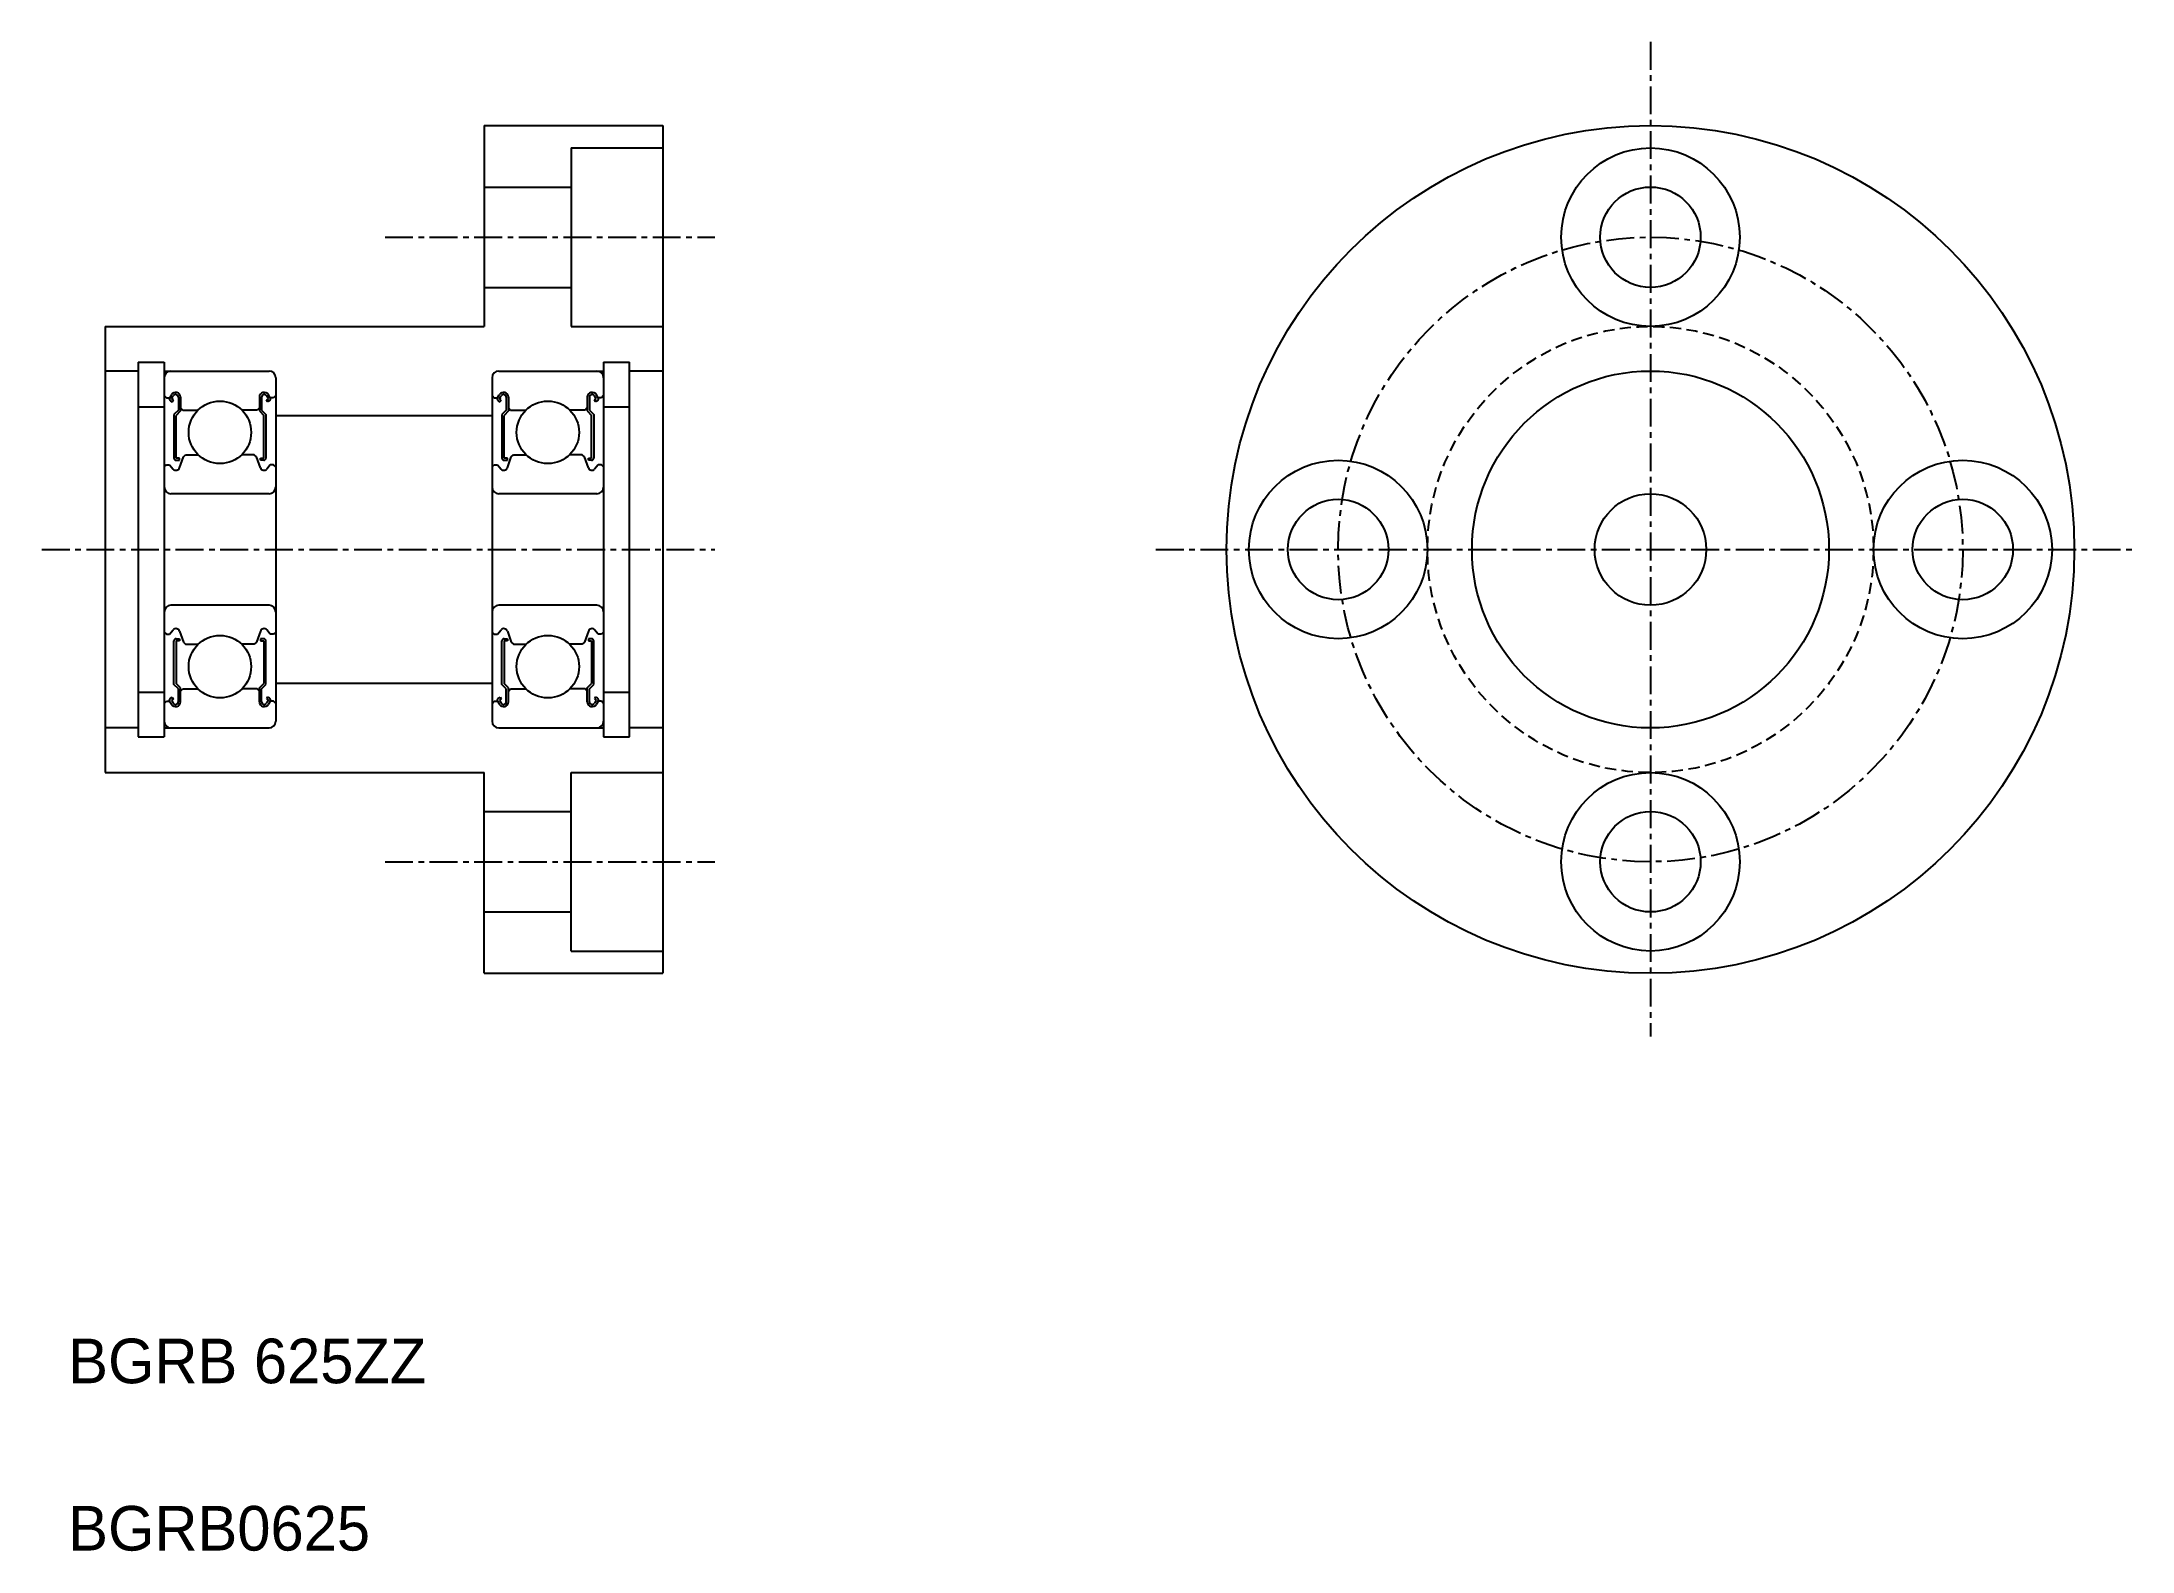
# Model space of a CAD drawing. Extents: x 113.6 to 207.3, y 59.5 to 127.1.
import ezdxf

# ---------------------------------------------------------------- set-up
doc = ezdxf.new("R2010")
doc.units = 0
doc.linetypes.add('CENTER', pattern=[2, 1.25, -0.25, 0.25, -0.25])
doc.linetypes.add('DASHED', pattern=[0.75, 0.5, -0.25])
doc.layers.get('0').update_dxf_attribs({"linetype": 'CONTINUOUS'})
doc.layers.add('CENTER', color=1, linetype='CENTER')

msp = doc.modelspace()

# ---------------------------------------------------------------- linework, layer by layer
at = {"color": 7, "linetype": 'CONTINUOUS'}
for p, q in [((133.435, 123.37), (141.435, 123.37)), ((133.435, 123.37), (133.435, 114.37)), ((135.435, 123.37), (135.435, 123.37)), ((137.435, 123.37), (137.435, 123.37)), ((141.435, 123.37), (141.435, 85.37)), ((137.335, 122.37), (137.335, 114.37)), ((137.335, 122.37), (141.435, 122.37)), ((133.435, 120.62), (137.335, 120.62)), ((133.435, 116.12), (137.335, 116.12)), ((116.435, 114.37), (116.435, 94.37)), ((116.435, 114.37), (133.435, 114.37)), ((137.335, 114.37), (141.435, 114.37)), ((117.925, 112.77), (117.925, 95.97)), ((117.925, 112.77), (119.085, 112.77)), ((119.085, 112.77), (119.085, 95.97)), ((138.785, 112.77), (138.785, 95.97)), ((138.785, 112.77), (139.945, 112.77)), ((139.945, 95.97), (139.945, 112.77)), ((117.925, 112.37), (116.435, 112.37)), ((119.085, 112.37), (123.785, 112.37)), ((124.085, 112.07), (124.085, 96.67)), ((133.785, 112.07), (133.785, 96.67)), ((134.085, 112.37), (138.785, 112.37)), ((141.435, 112.37), (139.945, 112.37)), ((117.925, 110.77), (119.085, 110.77)), ((119.085, 111.27), (119.185, 111.17)), ((119.185, 111.17), (119.33, 111.17)), ((119.33, 111.17), (119.409, 111.305)), ((119.365, 111.037), (119.45, 110.988)), ((119.414, 111.121), (119.494, 111.256)), ((119.499, 111.072), (119.414, 111.121)), ((119.45, 110.988), (119.499, 111.072)), ((119.721, 110.62), (119.525, 110.424)), ((119.818, 110.58), (119.623, 110.384)), ((119.721, 111.195), (119.721, 110.62)), ((119.818, 111.195), (119.818, 110.58)), ((119.818, 110.72), (119.918, 110.62)), ((119.918, 110.62), (120.605, 110.62)), ((123.252, 110.62), (122.565, 110.62)), ((123.352, 110.72), (123.252, 110.62)), ((123.352, 111.195), (123.352, 110.58)), ((123.352, 110.58), (123.547, 110.384)), ((123.45, 111.195), (123.45, 110.62)), ((123.45, 110.62), (123.645, 110.424)), ((123.671, 111.072), (123.756, 111.121)), ((123.72, 110.988), (123.671, 111.072)), ((123.756, 111.121), (123.676, 111.256)), ((123.805, 111.037), (123.72, 110.988)), ((123.841, 111.17), (123.761, 111.305)), ((123.985, 111.17), (123.841, 111.17)), ((124.085, 111.27), (123.985, 111.17)), ((133.785, 111.27), (133.885, 111.17)), ((133.885, 111.17), (134.03, 111.17)), ((134.03, 111.17), (134.109, 111.305)), ((134.065, 111.037), (134.15, 110.988)), ((134.114, 111.121), (134.194, 111.256)), ((134.199, 111.072), (134.114, 111.121)), ((134.15, 110.988), (134.199, 111.072)), ((134.421, 110.62), (134.225, 110.424)), ((134.518, 110.58), (134.323, 110.384)), ((134.421, 111.195), (134.421, 110.62)), ((134.518, 111.195), (134.518, 110.58)), ((134.518, 110.72), (134.618, 110.62)), ((134.618, 110.62), (135.305, 110.62)), ((137.952, 110.62), (137.265, 110.62)), ((138.052, 110.72), (137.952, 110.62)), ((138.052, 111.195), (138.052, 110.58)), ((138.052, 110.58), (138.247, 110.384)), ((138.15, 111.195), (138.15, 110.62)), ((138.15, 110.62), (138.345, 110.424)), ((138.371, 111.072), (138.456, 111.121)), ((138.42, 110.988), (138.371, 111.072)), ((138.456, 111.121), (138.376, 111.256)), ((138.505, 111.037), (138.42, 110.988)), ((138.541, 111.17), (138.461, 111.305)), ((138.685, 111.17), (138.541, 111.17)), ((138.785, 111.27), (138.685, 111.17)), ((138.785, 110.77), (139.945, 110.77)), ((119.525, 110.424), (119.525, 108.468)), ((119.623, 108.468), (119.623, 110.384)), ((123.547, 108.468), (123.547, 110.384)), ((123.645, 110.424), (123.645, 108.468)), ((124.085, 110.37), (133.785, 110.37)), ((134.225, 110.424), (134.225, 108.468)), ((134.323, 108.468), (134.323, 110.384)), ((138.247, 108.468), (138.247, 110.384)), ((138.345, 110.424), (138.345, 108.468)), ((119.085, 108.07), (119.185, 108.17)), ((119.185, 108.17), (119.33, 108.17)), ((119.33, 108.17), (119.487, 107.978)), ((119.77, 108.468), (119.623, 108.468)), ((119.623, 108.37), (119.77, 108.37)), ((119.769, 108.035), (119.948, 108.526)), ((119.77, 108.37), (119.77, 108.468)), ((119.948, 108.526), (120.048, 108.62)), ((120.048, 108.62), (120.605, 108.62)), ((123.122, 108.62), (122.565, 108.62)), ((123.222, 108.526), (123.122, 108.62)), ((123.401, 108.035), (123.222, 108.526)), ((123.401, 108.468), (123.547, 108.468)), ((123.401, 108.37), (123.401, 108.468)), ((123.547, 108.37), (123.401, 108.37)), ((123.841, 108.17), (123.683, 107.978)), ((123.985, 108.17), (123.841, 108.17)), ((124.085, 108.07), (123.985, 108.17)), ((133.785, 108.07), (133.885, 108.17)), ((133.885, 108.17), (134.03, 108.17)), ((134.03, 108.17), (134.187, 107.978)), ((134.47, 108.468), (134.323, 108.468)), ((134.323, 108.37), (134.47, 108.37)), ((134.469, 108.035), (134.648, 108.526)), ((134.47, 108.37), (134.47, 108.468)), ((134.648, 108.526), (134.748, 108.62)), ((134.748, 108.62), (135.305, 108.62)), ((137.822, 108.62), (137.265, 108.62)), ((137.922, 108.526), (137.822, 108.62)), ((138.101, 108.035), (137.922, 108.526)), ((138.101, 108.37), (138.101, 108.468)), ((138.101, 108.468), (138.247, 108.468)), ((138.247, 108.37), (138.101, 108.37)), ((138.541, 108.17), (138.383, 107.978)), ((138.685, 108.17), (138.541, 108.17)), ((138.785, 108.07), (138.685, 108.17)), ((123.785, 106.87), (119.385, 106.87)), ((138.485, 106.87), (134.085, 106.87)), ((123.785, 101.87), (119.385, 101.87)), ((138.485, 101.87), (134.085, 101.87)), ((119.085, 100.67), (119.185, 100.57)), ((119.185, 100.57), (119.33, 100.57)), ((119.33, 100.57), (119.487, 100.762)), ((119.525, 98.316), (119.525, 100.272)), ((119.623, 100.37), (119.77, 100.37)), ((119.77, 100.272), (119.623, 100.272)), ((119.623, 100.272), (119.623, 98.356)), ((119.769, 100.705), (119.948, 100.214)), ((119.77, 100.37), (119.77, 100.272)), ((123.401, 100.705), (123.222, 100.214)), ((123.547, 100.37), (123.401, 100.37)), ((123.401, 100.37), (123.401, 100.272)), ((123.401, 100.272), (123.547, 100.272)), ((123.547, 100.272), (123.547, 98.356)), ((123.645, 98.316), (123.645, 100.272)), ((123.841, 100.57), (123.683, 100.762)), ((123.985, 100.57), (123.841, 100.57)), ((124.085, 100.67), (123.985, 100.57)), ((133.785, 100.67), (133.885, 100.57)), ((133.885, 100.57), (134.03, 100.57)), ((134.03, 100.57), (134.187, 100.762)), ((134.225, 98.316), (134.225, 100.272)), ((134.323, 100.37), (134.47, 100.37)), ((134.47, 100.272), (134.323, 100.272)), ((134.323, 100.272), (134.323, 98.356)), ((134.469, 100.705), (134.648, 100.214)), ((134.47, 100.37), (134.47, 100.272)), ((138.101, 100.705), (137.922, 100.214)), ((138.101, 100.37), (138.101, 100.272)), ((138.247, 100.37), (138.101, 100.37)), ((138.101, 100.272), (138.247, 100.272)), ((138.247, 100.272), (138.247, 98.356)), ((138.345, 98.316), (138.345, 100.272)), ((138.541, 100.57), (138.383, 100.762)), ((138.685, 100.57), (138.541, 100.57)), ((138.785, 100.67), (138.685, 100.57)), ((119.948, 100.214), (120.048, 100.12)), ((120.048, 100.12), (120.605, 100.12)), ((123.122, 100.12), (122.565, 100.12)), ((123.222, 100.214), (123.122, 100.12)), ((134.648, 100.214), (134.748, 100.12)), ((134.748, 100.12), (135.305, 100.12)), ((137.822, 100.12), (137.265, 100.12)), ((137.922, 100.214), (137.822, 100.12)), ((117.925, 97.97), (119.085, 97.97)), ((119.085, 97.47), (119.185, 97.57)), ((119.185, 97.57), (119.33, 97.57)), ((119.33, 97.57), (119.409, 97.435)), ((119.365, 97.704), (119.45, 97.752)), ((119.499, 97.668), (119.414, 97.619)), ((119.414, 97.619), (119.494, 97.484)), ((119.45, 97.752), (119.499, 97.668)), ((119.721, 98.12), (119.525, 98.316)), ((119.818, 98.161), (119.623, 98.356)), ((119.721, 97.545), (119.721, 98.12)), ((119.818, 97.545), (119.818, 98.161)), ((119.818, 98.02), (119.918, 98.12)), ((119.918, 98.12), (120.605, 98.12)), ((123.252, 98.12), (122.565, 98.12)), ((123.352, 98.02), (123.252, 98.12)), ((123.352, 98.161), (123.547, 98.356)), ((123.352, 97.545), (123.352, 98.161)), ((123.45, 98.12), (123.645, 98.316)), ((123.45, 97.545), (123.45, 98.12)), ((123.72, 97.752), (123.671, 97.668)), ((123.671, 97.668), (123.756, 97.619)), ((123.756, 97.619), (123.676, 97.484)), ((123.805, 97.704), (123.72, 97.752)), ((123.841, 97.57), (123.761, 97.435)), ((123.985, 97.57), (123.841, 97.57)), ((124.085, 97.47), (123.985, 97.57)), ((124.085, 98.37), (133.785, 98.37)), ((133.785, 97.47), (133.885, 97.57)), ((133.885, 97.57), (134.03, 97.57)), ((134.03, 97.57), (134.109, 97.435)), ((134.065, 97.704), (134.15, 97.752)), ((134.199, 97.668), (134.114, 97.619)), ((134.114, 97.619), (134.194, 97.484)), ((134.15, 97.752), (134.199, 97.668)), ((134.421, 98.12), (134.225, 98.316)), ((134.518, 98.161), (134.323, 98.356)), ((134.421, 97.545), (134.421, 98.12)), ((134.518, 97.545), (134.518, 98.161)), ((134.518, 98.02), (134.618, 98.12)), ((134.618, 98.12), (135.305, 98.12)), ((137.952, 98.12), (137.265, 98.12)), ((138.052, 98.02), (137.952, 98.12)), ((138.052, 98.161), (138.247, 98.356)), ((138.052, 97.545), (138.052, 98.161)), ((138.15, 98.12), (138.345, 98.316)), ((138.15, 97.545), (138.15, 98.12)), ((138.42, 97.752), (138.371, 97.668)), ((138.371, 97.668), (138.456, 97.619)), ((138.456, 97.619), (138.376, 97.484)), ((138.505, 97.704), (138.42, 97.752)), ((138.541, 97.57), (138.461, 97.435)), ((138.685, 97.57), (138.541, 97.57)), ((138.785, 97.47), (138.685, 97.57)), ((138.785, 97.97), (139.945, 97.97)), ((117.925, 96.37), (116.435, 96.37)), ((117.925, 95.97), (119.085, 95.97)), ((119.085, 96.37), (123.785, 96.37)), ((134.085, 96.37), (138.785, 96.37)), ((138.785, 95.97), (139.945, 95.97)), ((141.435, 96.37), (139.945, 96.37)), ((116.435, 94.37), (133.435, 94.37)), ((133.435, 85.37), (133.435, 94.37)), ((137.335, 94.37), (141.435, 94.37)), ((137.335, 86.37), (137.335, 94.37)), ((133.435, 92.62), (137.335, 92.62)), ((133.435, 88.12), (137.335, 88.12)), ((137.335, 86.37), (141.435, 86.37)), ((133.435, 85.37), (141.435, 85.37)), ((135.435, 85.37), (135.435, 85.37)), ((137.435, 85.37), (137.435, 85.37))]:
    msp.add_line(p, q, dxfattribs=at)
for centre, radius in [((185.713, 104.37), 19), ((185.713, 118.37), 4), ((185.713, 118.37), 2.25), ((185.713, 104.37), 8), ((121.585, 109.62), 1.4), ((136.285, 109.62), 1.4), ((171.713, 104.37), 4), ((199.713, 104.37), 4), ((185.713, 104.37), 2.5), ((171.713, 104.37), 2.25), ((199.713, 104.37), 2.25), ((121.585, 99.12), 1.4), ((136.285, 99.12), 1.4), ((185.713, 90.37), 4), ((185.713, 90.37), 2.25)]:
    msp.add_circle(centre, radius, dxfattribs=at)
at = {"color": 3, "linetype": 'DASHED'}
msp.add_circle((185.713, 104.37), 10, dxfattribs=at)
at = {"color": 7, "linetype": 'CONTINUOUS'}
for centre, radius, start, end in [((119.385, 112.07), 0.3, 90, 180), ((123.785, 112.07), 0.3, 0, 90), ((134.085, 112.07), 0.3, 90, 180), ((138.485, 112.07), 0.3, 0, 90), ((119.414, 111.121), 0.0978, 150.01376, 239.99626), ((119.599, 111.195), 0.219, 0, 150.00027), ((119.599, 111.195), 0.121, 0, 150.00005), ((123.571, 111.195), 0.219, 29.99973, 180), ((123.571, 111.195), 0.121, 29.99995, 180), ((123.756, 111.121), 0.0978, 300.00374, 29.98624), ((134.114, 111.121), 0.0978, 150.01376, 239.99626), ((134.299, 111.195), 0.219, 0, 150.00027), ((134.299, 111.195), 0.121, 0, 150.00005), ((138.271, 111.195), 0.219, 29.99973, 180), ((138.271, 111.195), 0.121, 29.99995, 180), ((138.456, 111.121), 0.0978, 300.00374, 29.98624), ((119.613, 108.083), 0.164, 220.00009, 343.15288), ((119.623, 108.468), 0.0978, 180.00005, 270.00003), ((123.558, 108.083), 0.164, 196.84712, 319.99991), ((123.547, 108.468), 0.0978, 269.99997, 359.99995), ((134.313, 108.083), 0.164, 220.00009, 343.15288), ((134.323, 108.468), 0.0978, 180.00005, 270.00003), ((138.258, 108.083), 0.164, 196.84712, 319.99991), ((138.247, 108.468), 0.0978, 269.99997, 359.99995), ((119.385, 107.17), 0.3, 180, 270), ((123.785, 107.17), 0.3, 270, 0), ((134.085, 107.17), 0.3, 180, 270), ((138.485, 107.17), 0.3, 270, 0), ((119.385, 101.57), 0.3, 90, 180), ((123.785, 101.57), 0.3, 0, 90), ((134.085, 101.57), 0.3, 90, 180), ((138.485, 101.57), 0.3, 0, 90), ((119.613, 100.657), 0.164, 16.84712, 139.99991), ((119.623, 100.272), 0.0978, 89.99997, 179.99995), ((123.558, 100.657), 0.164, 40.00009, 163.15288), ((123.547, 100.272), 0.0978, 0.00005, 90.00003), ((134.313, 100.657), 0.164, 16.84712, 139.99991), ((134.323, 100.272), 0.0978, 89.99997, 179.99995), ((138.258, 100.657), 0.164, 40.00009, 163.15288), ((138.247, 100.272), 0.0978, 0.00005, 90.00003), ((119.414, 97.619), 0.0978, 120.00374, 209.98624), ((119.599, 97.545), 0.219, 209.99973, 0), ((119.599, 97.545), 0.121, 209.99995, 0), ((123.571, 97.545), 0.219, 180, 330.00027), ((123.571, 97.545), 0.121, 180, 330.00005), ((123.756, 97.619), 0.0978, 330.01376, 59.99626), ((134.114, 97.619), 0.0978, 120.00374, 209.98624), ((134.299, 97.545), 0.219, 209.99973, 0), ((134.299, 97.545), 0.121, 209.99995, 0), ((138.271, 97.545), 0.219, 180, 330.00027), ((138.271, 97.545), 0.121, 180, 330.00005), ((138.456, 97.619), 0.0978, 330.01376, 59.99626), ((119.385, 96.67), 0.3, 180, 270), ((123.785, 96.67), 0.3, 270, 0), ((134.085, 96.67), 0.3, 180, 270), ((138.485, 96.67), 0.3, 270, 0)]:
    msp.add_arc(centre, radius, start, end, dxfattribs=at)
at = {"layer": 'CENTER', "color": 1, "linetype": 'CENTER'}
for p, q in [((185.713, 127.129), (185.713, 82.54)), ((128.987, 118.37), (143.766, 118.37)), ((113.6, 104.37), (143.766, 104.37)), ((163.539, 104.37), (207.307, 104.37)), ((128.987, 90.37), (143.766, 90.37))]:
    msp.add_line(p, q, dxfattribs=at)
msp.add_circle((185.713, 104.37), 14, dxfattribs=at)

# ---------------------------------------------------------------- texts
at = {"color": 7, "linetype": 'CONTINUOUS'}
for s, p in [('BGRB 625ZZ', (114.786, 66.992)), ('BGRB0625', (114.786, 59.492))]:
    msp.add_text(s, height=2, dxfattribs=at).set_placement(p)

doc.saveas('drawing.dxf')
